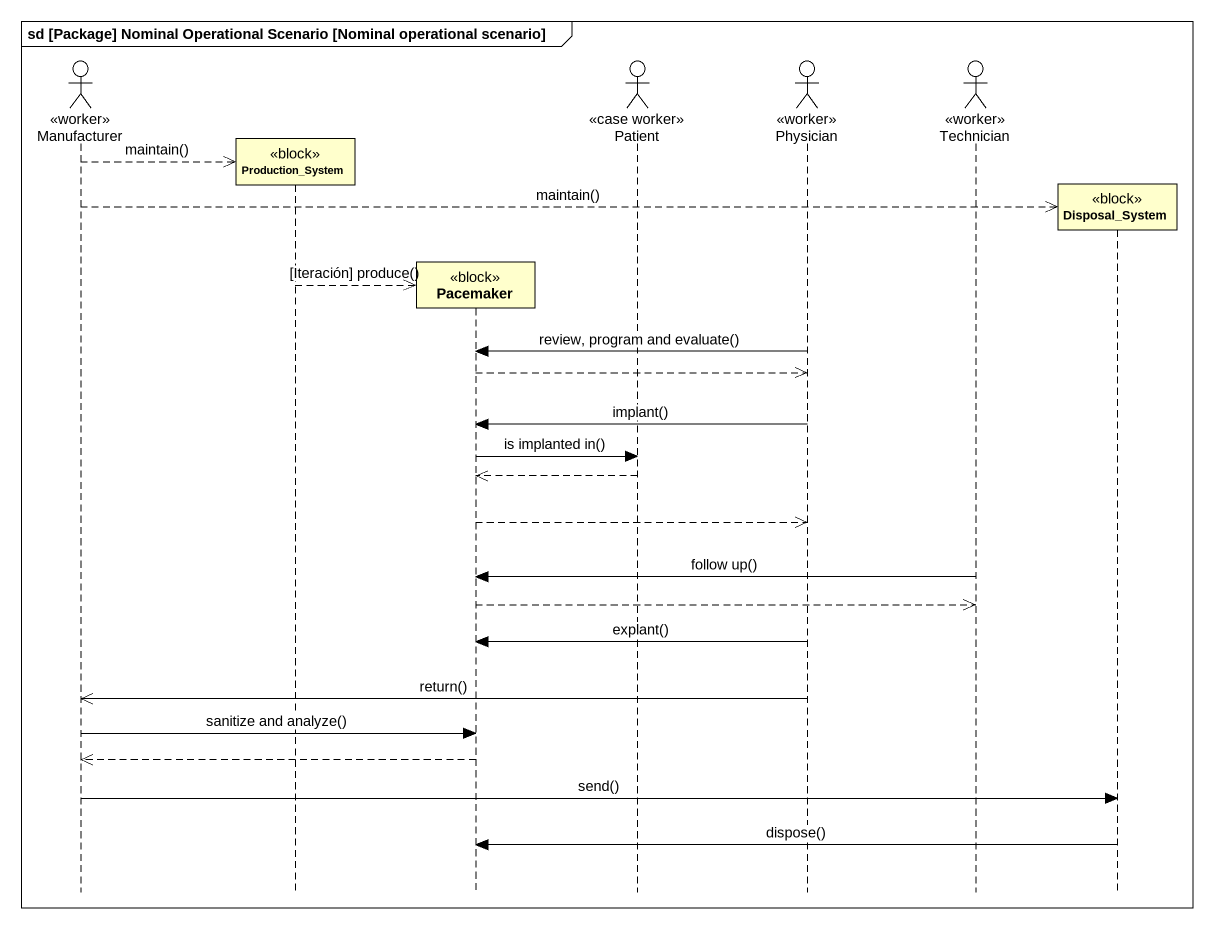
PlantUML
@startuml
mainframe sd [Package] Nominal Operational Scenario [Nominal operational scenario]
hide footbox
actor Manufacturer <<worker>>
participant Production_System <<block>>
participant Pacemaker <<block>>
actor Patient <<case worker>>
actor Physician <<worker>>
actor Technician <<worker>>
participant Disposal_System <<block>>

Manufacturer -->> Production_System ** : maintain()
Manufacturer -->> Disposal_System ** : maintain()
Production_System -->> Pacemaker ** : [Iteración] produce()
Physician -> Pacemaker : review, program and evaluate()
Pacemaker -->> Physician
Physician -> Pacemaker : implant()
Pacemaker -> Patient : is implanted in()
Patient -->> Pacemaker
Pacemaker -->> Physician
Technician -> Pacemaker : follow up()
Pacemaker -->> Technician
Physician -> Pacemaker : explant()
Physician ->> Manufacturer : return()
Manufacturer -> Pacemaker : sanitize and analyze()
Pacemaker -->> Manufacturer
Manufacturer -> Disposal_System : send()
Disposal_System -> Pacemaker : dispose()
@enduml
